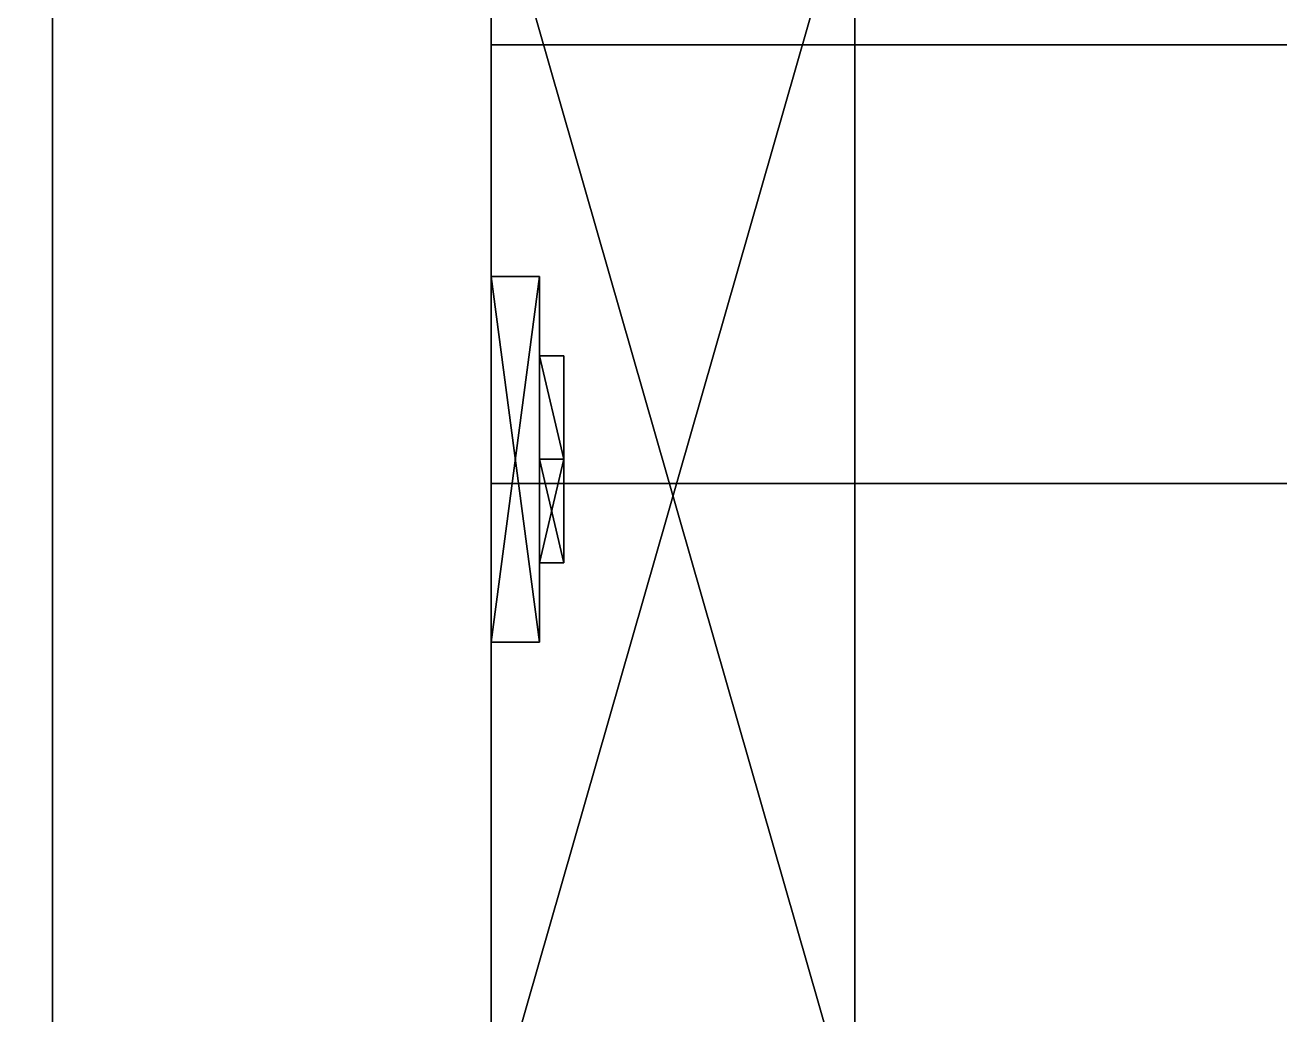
# Model space of a CAD drawing. Extents: x 0 to 4956, y -4930 to 0.
# Drawn here: x 1121.4 to 1172.9, y -4309.8 to -4269.2 of the extents above; entities that cross this region are included whole.
import ezdxf

# ---------------------------------------------------------------- set-up
doc = ezdxf.new("R2010")
doc.units = 0
for name, color, linetype in [('LAYER0', 7, 'CONTINUOUS'), ('LAYER1160', 253, 'CONTINUOUS'), ('LAYER1162', 253, 'CONTINUOUS'), ('LAYER1164', 253, 'CONTINUOUS'), ('LAYER1166', 253, 'CONTINUOUS'), ('LAYER1168', 253, 'CONTINUOUS'), ('LAYER831', 9, 'CONTINUOUS'), ('LAYER840', 7, 'CONTINUOUS'), ('LAYER844', 7, 'CONTINUOUS'), ('LAYER847', 7, 'CONTINUOUS'), ('LAYER851', 7, 'CONTINUOUS')]:
    doc.layers.add(name, color=color, linetype=linetype)

msp = doc.modelspace()

# ---------------------------------------------------------------- linework, layer by layer
at = {"layer": 'LAYER0', "invisible_edges": 1}
for points in [[(4956, 0), (0, -4930), (0, 0), (4956, 0)], [(4956, -4930, 5), (0, 0, 5), (0, -4930, 5), (4956, -4930, 5)], [(0, 0, 5), (4956, -4930, 5), (4956, 0, 5), (0, 0, 5)], [(0, -4930), (4956, 0), (4956, -4930), (0, -4930)]]:
    msp.add_3dface(points, dxfattribs=at)
at = {"layer": 'LAYER1160'}
for points in [[(1140.5, -4262.5, 181.2174), (1155.422, -4262.5, 181.2174), (1140.5, -4314.5, 181.2174), (1140.5, -4262.5, 181.2174)], [(1140.5, -4314.5, 181.2174), (1155.422, -4262.5, 181.2174), (1155.422, -4314.5, 181.2174), (1140.5, -4314.5, 181.2174)], [(1140.5, -4314.5, 194.7826), (1155.422, -4314.5, 194.7826), (1140.5, -4262.5, 194.7826), (1140.5, -4314.5, 194.7826)], [(1140.5, -4262.5, 194.7826), (1155.422, -4314.5, 194.7826), (1155.422, -4262.5, 194.7826), (1140.5, -4262.5, 194.7826)], [(1155.422, -4262.5, 181.2174), (1155.422, -4262.5, 194.7826), (1155.422, -4314.5, 181.2174), (1155.422, -4262.5, 181.2174)], [(1155.422, -4314.5, 181.2174), (1155.422, -4262.5, 194.7826), (1155.422, -4314.5, 194.7826), (1155.422, -4314.5, 181.2174)], [(1142.49, -4279.5, 214), (1140.5, -4279.5, 214), (1140.5, -4294.5, 214), (1142.49, -4279.5, 214)], [(1142.49, -4279.5, 214), (1140.5, -4294.5, 214), (1142.49, -4294.5, 214), (1142.49, -4279.5, 214)], [(1142.49, -4294.5, 162), (1140.5, -4294.5, 162), (1140.5, -4279.5, 162), (1142.49, -4294.5, 162)], [(1142.49, -4294.5, 162), (1140.5, -4279.5, 162), (1142.49, -4279.5, 162), (1142.49, -4294.5, 162)], [(1140.5, -4279.5, 162), (1140.5, -4279.5, 214), (1142.49, -4279.5, 214), (1140.5, -4279.5, 162)], [(1140.5, -4279.5, 162), (1142.49, -4279.5, 214), (1142.49, -4279.5, 162), (1140.5, -4279.5, 162)], [(1142.49, -4279.5, 162), (1142.49, -4279.5, 214), (1142.49, -4294.5, 214), (1142.49, -4279.5, 162)], [(1142.49, -4279.5, 162), (1142.49, -4294.5, 214), (1142.49, -4294.5, 162), (1142.49, -4279.5, 162)], [(1143.484, -4282.757, 206.087), (1143.484, -4287, 201.2909), (1142.49, -4282.757, 206.087), (1143.484, -4282.757, 206.087)], [(1142.49, -4282.757, 206.087), (1143.484, -4287, 201.2909), (1142.49, -4287, 201.2909), (1142.49, -4282.757, 206.087)], [(1142.49, -4287, 210.883), (1142.49, -4287, 201.2909), (1142.49, -4282.757, 206.087), (1142.49, -4287, 210.883)], [(1142.49, -4287, 210.883), (1143.484, -4287, 210.883), (1142.49, -4282.757, 206.087), (1142.49, -4287, 210.883)], [(1142.49, -4282.757, 206.087), (1143.484, -4287, 210.883), (1143.484, -4282.757, 206.087), (1142.49, -4282.757, 206.087)], [(1143.484, -4282.757, 169.913), (1143.484, -4287, 165.117), (1142.49, -4282.757, 169.913), (1143.484, -4282.757, 169.913)], [(1142.49, -4282.757, 169.913), (1143.484, -4287, 165.117), (1142.49, -4287, 165.117), (1142.49, -4282.757, 169.913)], [(1142.49, -4287, 174.7091), (1142.49, -4287, 165.117), (1142.49, -4282.757, 169.913), (1142.49, -4287, 174.7091)], [(1142.49, -4287, 174.7091), (1143.484, -4287, 174.7091), (1142.49, -4282.757, 169.913), (1142.49, -4287, 174.7091)], [(1142.49, -4282.757, 169.913), (1143.484, -4287, 174.7091), (1143.484, -4282.757, 169.913), (1142.49, -4282.757, 169.913)], [(1143.484, -4287, 210.883), (1143.484, -4291.243, 206.087), (1143.484, -4282.757, 206.087), (1143.484, -4287, 210.883)], [(1143.484, -4282.757, 206.087), (1143.484, -4291.243, 206.087), (1143.484, -4287, 201.2909), (1143.484, -4282.757, 206.087)], [(1143.484, -4287, 174.7091), (1143.484, -4291.243, 169.913), (1143.484, -4282.757, 169.913), (1143.484, -4287, 174.7091)], [(1143.484, -4282.757, 169.913), (1143.484, -4291.243, 169.913), (1143.484, -4287, 165.117), (1143.484, -4282.757, 169.913)], [(1143.484, -4287, 201.2909), (1143.484, -4291.243, 206.087), (1142.49, -4287, 201.2909), (1143.484, -4287, 201.2909)], [(1142.49, -4287, 201.2909), (1143.484, -4291.243, 206.087), (1142.49, -4291.243, 206.087), (1142.49, -4287, 201.2909)], [(1143.484, -4291.243, 206.087), (1143.484, -4287, 210.883), (1142.49, -4291.243, 206.087), (1143.484, -4291.243, 206.087)], [(1142.49, -4291.243, 206.087), (1143.484, -4287, 210.883), (1142.49, -4287, 210.883), (1142.49, -4291.243, 206.087)], [(1142.49, -4287, 210.883), (1142.49, -4291.243, 206.087), (1142.49, -4287, 201.2909), (1142.49, -4287, 210.883)], [(1143.484, -4287, 165.117), (1143.484, -4291.243, 169.913), (1142.49, -4287, 165.117), (1143.484, -4287, 165.117)], [(1142.49, -4287, 165.117), (1143.484, -4291.243, 169.913), (1142.49, -4291.243, 169.913), (1142.49, -4287, 165.117)], [(1143.484, -4291.243, 169.913), (1143.484, -4287, 174.7091), (1142.49, -4291.243, 169.913), (1143.484, -4291.243, 169.913)], [(1142.49, -4291.243, 169.913), (1143.484, -4287, 174.7091), (1142.49, -4287, 174.7091), (1142.49, -4291.243, 169.913)], [(1142.49, -4287, 174.7091), (1142.49, -4291.243, 169.913), (1142.49, -4287, 165.117), (1142.49, -4287, 174.7091)], [(1142.49, -4294.5, 214), (1140.5, -4294.5, 214), (1140.5, -4294.5, 162), (1142.49, -4294.5, 214)], [(1142.49, -4294.5, 214), (1140.5, -4294.5, 162), (1142.49, -4294.5, 162), (1142.49, -4294.5, 214)]]:
    msp.add_3dface(points, dxfattribs=at)
at = {"layer": 'LAYER1162'}
for points in [[(1140.5, -4262.5, 744.7174), (1155.422, -4262.5, 744.7174), (1140.5, -4314.5, 744.7174), (1140.5, -4262.5, 744.7174)], [(1140.5, -4314.5, 744.7174), (1155.422, -4262.5, 744.7174), (1155.422, -4314.5, 744.7174), (1140.5, -4314.5, 744.7174)], [(1140.5, -4314.5, 758.2826), (1155.422, -4314.5, 758.2826), (1140.5, -4262.5, 758.2826), (1140.5, -4314.5, 758.2826)], [(1140.5, -4262.5, 758.2826), (1155.422, -4314.5, 758.2826), (1155.422, -4262.5, 758.2826), (1140.5, -4262.5, 758.2826)], [(1155.422, -4262.5, 744.7174), (1155.422, -4262.5, 758.2826), (1155.422, -4314.5, 744.7174), (1155.422, -4262.5, 744.7174)], [(1155.422, -4314.5, 744.7174), (1155.422, -4262.5, 758.2826), (1155.422, -4314.5, 758.2826), (1155.422, -4314.5, 744.7174)], [(1142.49, -4279.5, 777.5), (1140.5, -4279.5, 777.5), (1140.5, -4294.5, 777.5), (1142.49, -4279.5, 777.5)], [(1142.49, -4279.5, 777.5), (1140.5, -4294.5, 777.5), (1142.49, -4294.5, 777.5), (1142.49, -4279.5, 777.5)], [(1142.49, -4294.5, 725.5), (1140.5, -4294.5, 725.5), (1140.5, -4279.5, 725.5), (1142.49, -4294.5, 725.5)], [(1142.49, -4294.5, 725.5), (1140.5, -4279.5, 725.5), (1142.49, -4279.5, 725.5), (1142.49, -4294.5, 725.5)], [(1140.5, -4279.5, 725.5), (1140.5, -4279.5, 777.5), (1142.49, -4279.5, 777.5), (1140.5, -4279.5, 725.5)], [(1140.5, -4279.5, 725.5), (1142.49, -4279.5, 777.5), (1142.49, -4279.5, 725.5), (1140.5, -4279.5, 725.5)], [(1142.49, -4279.5, 725.5), (1142.49, -4279.5, 777.5), (1142.49, -4294.5, 777.5), (1142.49, -4279.5, 725.5)], [(1142.49, -4279.5, 725.5), (1142.49, -4294.5, 777.5), (1142.49, -4294.5, 725.5), (1142.49, -4279.5, 725.5)], [(1143.484, -4282.757, 769.587), (1143.484, -4287, 764.791), (1142.49, -4282.757, 769.587), (1143.484, -4282.757, 769.587)], [(1142.49, -4282.757, 769.587), (1143.484, -4287, 764.791), (1142.49, -4287, 764.791), (1142.49, -4282.757, 769.587)], [(1142.49, -4287, 774.383), (1142.49, -4287, 764.791), (1142.49, -4282.757, 769.587), (1142.49, -4287, 774.383)], [(1142.49, -4287, 774.383), (1143.484, -4287, 774.383), (1142.49, -4282.757, 769.587), (1142.49, -4287, 774.383)], [(1142.49, -4282.757, 769.587), (1143.484, -4287, 774.383), (1143.484, -4282.757, 769.587), (1142.49, -4282.757, 769.587)], [(1143.484, -4282.757, 733.413), (1143.484, -4287, 728.617), (1142.49, -4282.757, 733.413), (1143.484, -4282.757, 733.413)], [(1142.49, -4282.757, 733.413), (1143.484, -4287, 728.617), (1142.49, -4287, 728.617), (1142.49, -4282.757, 733.413)], [(1142.49, -4287, 738.209), (1142.49, -4287, 728.617), (1142.49, -4282.757, 733.413), (1142.49, -4287, 738.209)], [(1142.49, -4287, 738.209), (1143.484, -4287, 738.209), (1142.49, -4282.757, 733.413), (1142.49, -4287, 738.209)], [(1142.49, -4282.757, 733.413), (1143.484, -4287, 738.209), (1143.484, -4282.757, 733.413), (1142.49, -4282.757, 733.413)], [(1143.484, -4287, 774.383), (1143.484, -4291.243, 769.587), (1143.484, -4282.757, 769.587), (1143.484, -4287, 774.383)], [(1143.484, -4282.757, 769.587), (1143.484, -4291.243, 769.587), (1143.484, -4287, 764.791), (1143.484, -4282.757, 769.587)], [(1143.484, -4287, 738.209), (1143.484, -4291.243, 733.413), (1143.484, -4282.757, 733.413), (1143.484, -4287, 738.209)], [(1143.484, -4282.757, 733.413), (1143.484, -4291.243, 733.413), (1143.484, -4287, 728.617), (1143.484, -4282.757, 733.413)], [(1143.484, -4287, 764.791), (1143.484, -4291.243, 769.587), (1142.49, -4287, 764.791), (1143.484, -4287, 764.791)], [(1142.49, -4287, 764.791), (1143.484, -4291.243, 769.587), (1142.49, -4291.243, 769.587), (1142.49, -4287, 764.791)], [(1143.484, -4291.243, 769.587), (1143.484, -4287, 774.383), (1142.49, -4291.243, 769.587), (1143.484, -4291.243, 769.587)], [(1142.49, -4291.243, 769.587), (1143.484, -4287, 774.383), (1142.49, -4287, 774.383), (1142.49, -4291.243, 769.587)], [(1142.49, -4287, 774.383), (1142.49, -4291.243, 769.587), (1142.49, -4287, 764.791), (1142.49, -4287, 774.383)], [(1143.484, -4287, 728.617), (1143.484, -4291.243, 733.413), (1142.49, -4287, 728.617), (1143.484, -4287, 728.617)], [(1142.49, -4287, 728.617), (1143.484, -4291.243, 733.413), (1142.49, -4291.243, 733.413), (1142.49, -4287, 728.617)], [(1143.484, -4291.243, 733.413), (1143.484, -4287, 738.209), (1142.49, -4291.243, 733.413), (1143.484, -4291.243, 733.413)], [(1142.49, -4291.243, 733.413), (1143.484, -4287, 738.209), (1142.49, -4287, 738.209), (1142.49, -4291.243, 733.413)], [(1142.49, -4287, 738.209), (1142.49, -4291.243, 733.413), (1142.49, -4287, 728.617), (1142.49, -4287, 738.209)], [(1142.49, -4294.5, 777.5), (1140.5, -4294.5, 777.5), (1140.5, -4294.5, 725.5), (1142.49, -4294.5, 777.5)], [(1142.49, -4294.5, 777.5), (1140.5, -4294.5, 725.5), (1142.49, -4294.5, 725.5), (1142.49, -4294.5, 777.5)]]:
    msp.add_3dface(points, dxfattribs=at)
at = {"layer": 'LAYER1164'}
for points in [[(1140.5, -4262.5, 1308.217), (1155.422, -4262.5, 1308.217), (1140.5, -4314.5, 1308.217), (1140.5, -4262.5, 1308.217)], [(1140.5, -4314.5, 1308.217), (1155.422, -4262.5, 1308.217), (1155.422, -4314.5, 1308.217), (1140.5, -4314.5, 1308.217)], [(1140.5, -4314.5, 1321.783), (1155.422, -4314.5, 1321.783), (1140.5, -4262.5, 1321.783), (1140.5, -4314.5, 1321.783)], [(1140.5, -4262.5, 1321.783), (1155.422, -4314.5, 1321.783), (1155.422, -4262.5, 1321.783), (1140.5, -4262.5, 1321.783)], [(1155.422, -4262.5, 1308.217), (1155.422, -4262.5, 1321.783), (1155.422, -4314.5, 1308.217), (1155.422, -4262.5, 1308.217)], [(1155.422, -4314.5, 1308.217), (1155.422, -4262.5, 1321.783), (1155.422, -4314.5, 1321.783), (1155.422, -4314.5, 1308.217)], [(1142.49, -4279.5, 1341), (1140.5, -4279.5, 1341), (1140.5, -4294.5, 1341), (1142.49, -4279.5, 1341)], [(1142.49, -4279.5, 1341), (1140.5, -4294.5, 1341), (1142.49, -4294.5, 1341), (1142.49, -4279.5, 1341)], [(1142.49, -4294.5, 1289), (1140.5, -4294.5, 1289), (1140.5, -4279.5, 1289), (1142.49, -4294.5, 1289)], [(1142.49, -4294.5, 1289), (1140.5, -4279.5, 1289), (1142.49, -4279.5, 1289), (1142.49, -4294.5, 1289)], [(1140.5, -4279.5, 1289), (1140.5, -4279.5, 1341), (1142.49, -4279.5, 1341), (1140.5, -4279.5, 1289)], [(1140.5, -4279.5, 1289), (1142.49, -4279.5, 1341), (1142.49, -4279.5, 1289), (1140.5, -4279.5, 1289)], [(1142.49, -4279.5, 1289), (1142.49, -4279.5, 1341), (1142.49, -4294.5, 1341), (1142.49, -4279.5, 1289)], [(1142.49, -4279.5, 1289), (1142.49, -4294.5, 1341), (1142.49, -4294.5, 1289), (1142.49, -4279.5, 1289)], [(1143.484, -4282.757, 1333.087), (1143.484, -4287, 1328.291), (1142.49, -4282.757, 1333.087), (1143.484, -4282.757, 1333.087)], [(1142.49, -4282.757, 1333.087), (1143.484, -4287, 1328.291), (1142.49, -4287, 1328.291), (1142.49, -4282.757, 1333.087)], [(1142.49, -4287, 1337.883), (1142.49, -4287, 1328.291), (1142.49, -4282.757, 1333.087), (1142.49, -4287, 1337.883)], [(1142.49, -4287, 1337.883), (1143.484, -4287, 1337.883), (1142.49, -4282.757, 1333.087), (1142.49, -4287, 1337.883)], [(1142.49, -4282.757, 1333.087), (1143.484, -4287, 1337.883), (1143.484, -4282.757, 1333.087), (1142.49, -4282.757, 1333.087)], [(1143.484, -4282.757, 1296.913), (1143.484, -4287, 1292.117), (1142.49, -4282.757, 1296.913), (1143.484, -4282.757, 1296.913)], [(1142.49, -4282.757, 1296.913), (1143.484, -4287, 1292.117), (1142.49, -4287, 1292.117), (1142.49, -4282.757, 1296.913)], [(1142.49, -4287, 1301.709), (1142.49, -4287, 1292.117), (1142.49, -4282.757, 1296.913), (1142.49, -4287, 1301.709)], [(1142.49, -4287, 1301.709), (1143.484, -4287, 1301.709), (1142.49, -4282.757, 1296.913), (1142.49, -4287, 1301.709)], [(1142.49, -4282.757, 1296.913), (1143.484, -4287, 1301.709), (1143.484, -4282.757, 1296.913), (1142.49, -4282.757, 1296.913)], [(1143.484, -4287, 1337.883), (1143.484, -4291.243, 1333.087), (1143.484, -4282.757, 1333.087), (1143.484, -4287, 1337.883)], [(1143.484, -4282.757, 1333.087), (1143.484, -4291.243, 1333.087), (1143.484, -4287, 1328.291), (1143.484, -4282.757, 1333.087)], [(1143.484, -4287, 1301.709), (1143.484, -4291.243, 1296.913), (1143.484, -4282.757, 1296.913), (1143.484, -4287, 1301.709)], [(1143.484, -4282.757, 1296.913), (1143.484, -4291.243, 1296.913), (1143.484, -4287, 1292.117), (1143.484, -4282.757, 1296.913)], [(1143.484, -4287, 1328.291), (1143.484, -4291.243, 1333.087), (1142.49, -4287, 1328.291), (1143.484, -4287, 1328.291)], [(1142.49, -4287, 1328.291), (1143.484, -4291.243, 1333.087), (1142.49, -4291.243, 1333.087), (1142.49, -4287, 1328.291)], [(1143.484, -4291.243, 1333.087), (1143.484, -4287, 1337.883), (1142.49, -4291.243, 1333.087), (1143.484, -4291.243, 1333.087)], [(1142.49, -4291.243, 1333.087), (1143.484, -4287, 1337.883), (1142.49, -4287, 1337.883), (1142.49, -4291.243, 1333.087)], [(1142.49, -4287, 1337.883), (1142.49, -4291.243, 1333.087), (1142.49, -4287, 1328.291), (1142.49, -4287, 1337.883)], [(1143.484, -4287, 1292.117), (1143.484, -4291.243, 1296.913), (1142.49, -4287, 1292.117), (1143.484, -4287, 1292.117)], [(1142.49, -4287, 1292.117), (1143.484, -4291.243, 1296.913), (1142.49, -4291.243, 1296.913), (1142.49, -4287, 1292.117)], [(1143.484, -4291.243, 1296.913), (1143.484, -4287, 1301.709), (1142.49, -4291.243, 1296.913), (1143.484, -4291.243, 1296.913)], [(1142.49, -4291.243, 1296.913), (1143.484, -4287, 1301.709), (1142.49, -4287, 1301.709), (1142.49, -4291.243, 1296.913)], [(1142.49, -4287, 1301.709), (1142.49, -4291.243, 1296.913), (1142.49, -4287, 1292.117), (1142.49, -4287, 1301.709)], [(1142.49, -4294.5, 1341), (1140.5, -4294.5, 1341), (1140.5, -4294.5, 1289), (1142.49, -4294.5, 1341)], [(1142.49, -4294.5, 1341), (1140.5, -4294.5, 1289), (1142.49, -4294.5, 1289), (1142.49, -4294.5, 1341)]]:
    msp.add_3dface(points, dxfattribs=at)
at = {"layer": 'LAYER1166'}
for points in [[(1140.5, -4262.5, 1871.717), (1155.422, -4262.5, 1871.717), (1140.5, -4314.5, 1871.717), (1140.5, -4262.5, 1871.717)], [(1140.5, -4314.5, 1871.717), (1155.422, -4262.5, 1871.717), (1155.422, -4314.5, 1871.717), (1140.5, -4314.5, 1871.717)], [(1140.5, -4314.5, 1885.283), (1155.422, -4314.5, 1885.283), (1140.5, -4262.5, 1885.283), (1140.5, -4314.5, 1885.283)], [(1140.5, -4262.5, 1885.283), (1155.422, -4314.5, 1885.283), (1155.422, -4262.5, 1885.283), (1140.5, -4262.5, 1885.283)], [(1155.422, -4262.5, 1871.717), (1155.422, -4262.5, 1885.283), (1155.422, -4314.5, 1871.717), (1155.422, -4262.5, 1871.717)], [(1155.422, -4314.5, 1871.717), (1155.422, -4262.5, 1885.283), (1155.422, -4314.5, 1885.283), (1155.422, -4314.5, 1871.717)], [(1142.49, -4279.5, 1904.5), (1140.5, -4279.5, 1904.5), (1140.5, -4294.5, 1904.5), (1142.49, -4279.5, 1904.5)], [(1142.49, -4279.5, 1904.5), (1140.5, -4294.5, 1904.5), (1142.49, -4294.5, 1904.5), (1142.49, -4279.5, 1904.5)], [(1142.49, -4294.5, 1852.5), (1140.5, -4294.5, 1852.5), (1140.5, -4279.5, 1852.5), (1142.49, -4294.5, 1852.5)], [(1142.49, -4294.5, 1852.5), (1140.5, -4279.5, 1852.5), (1142.49, -4279.5, 1852.5), (1142.49, -4294.5, 1852.5)], [(1140.5, -4279.5, 1852.5), (1140.5, -4279.5, 1904.5), (1142.49, -4279.5, 1904.5), (1140.5, -4279.5, 1852.5)], [(1140.5, -4279.5, 1852.5), (1142.49, -4279.5, 1904.5), (1142.49, -4279.5, 1852.5), (1140.5, -4279.5, 1852.5)], [(1142.49, -4279.5, 1852.5), (1142.49, -4279.5, 1904.5), (1142.49, -4294.5, 1904.5), (1142.49, -4279.5, 1852.5)], [(1142.49, -4279.5, 1852.5), (1142.49, -4294.5, 1904.5), (1142.49, -4294.5, 1852.5), (1142.49, -4279.5, 1852.5)], [(1143.484, -4282.757, 1896.587), (1143.484, -4287, 1891.791), (1142.49, -4282.757, 1896.587), (1143.484, -4282.757, 1896.587)], [(1142.49, -4282.757, 1896.587), (1143.484, -4287, 1891.791), (1142.49, -4287, 1891.791), (1142.49, -4282.757, 1896.587)], [(1142.49, -4287, 1901.383), (1142.49, -4287, 1891.791), (1142.49, -4282.757, 1896.587), (1142.49, -4287, 1901.383)], [(1142.49, -4287, 1901.383), (1143.484, -4287, 1901.383), (1142.49, -4282.757, 1896.587), (1142.49, -4287, 1901.383)], [(1142.49, -4282.757, 1896.587), (1143.484, -4287, 1901.383), (1143.484, -4282.757, 1896.587), (1142.49, -4282.757, 1896.587)], [(1143.484, -4282.757, 1860.413), (1143.484, -4287, 1855.617), (1142.49, -4282.757, 1860.413), (1143.484, -4282.757, 1860.413)], [(1142.49, -4282.757, 1860.413), (1143.484, -4287, 1855.617), (1142.49, -4287, 1855.617), (1142.49, -4282.757, 1860.413)], [(1142.49, -4287, 1865.209), (1142.49, -4287, 1855.617), (1142.49, -4282.757, 1860.413), (1142.49, -4287, 1865.209)], [(1142.49, -4287, 1865.209), (1143.484, -4287, 1865.209), (1142.49, -4282.757, 1860.413), (1142.49, -4287, 1865.209)], [(1142.49, -4282.757, 1860.413), (1143.484, -4287, 1865.209), (1143.484, -4282.757, 1860.413), (1142.49, -4282.757, 1860.413)], [(1143.484, -4287, 1901.383), (1143.484, -4291.243, 1896.587), (1143.484, -4282.757, 1896.587), (1143.484, -4287, 1901.383)], [(1143.484, -4282.757, 1896.587), (1143.484, -4291.243, 1896.587), (1143.484, -4287, 1891.791), (1143.484, -4282.757, 1896.587)], [(1143.484, -4287, 1865.209), (1143.484, -4291.243, 1860.413), (1143.484, -4282.757, 1860.413), (1143.484, -4287, 1865.209)], [(1143.484, -4282.757, 1860.413), (1143.484, -4291.243, 1860.413), (1143.484, -4287, 1855.617), (1143.484, -4282.757, 1860.413)], [(1143.484, -4287, 1891.791), (1143.484, -4291.243, 1896.587), (1142.49, -4287, 1891.791), (1143.484, -4287, 1891.791)], [(1142.49, -4287, 1891.791), (1143.484, -4291.243, 1896.587), (1142.49, -4291.243, 1896.587), (1142.49, -4287, 1891.791)], [(1143.484, -4291.243, 1896.587), (1143.484, -4287, 1901.383), (1142.49, -4291.243, 1896.587), (1143.484, -4291.243, 1896.587)], [(1142.49, -4291.243, 1896.587), (1143.484, -4287, 1901.383), (1142.49, -4287, 1901.383), (1142.49, -4291.243, 1896.587)], [(1142.49, -4287, 1901.383), (1142.49, -4291.243, 1896.587), (1142.49, -4287, 1891.791), (1142.49, -4287, 1901.383)], [(1143.484, -4287, 1855.617), (1143.484, -4291.243, 1860.413), (1142.49, -4287, 1855.617), (1143.484, -4287, 1855.617)], [(1142.49, -4287, 1855.617), (1143.484, -4291.243, 1860.413), (1142.49, -4291.243, 1860.413), (1142.49, -4287, 1855.617)], [(1143.484, -4291.243, 1860.413), (1143.484, -4287, 1865.209), (1142.49, -4291.243, 1860.413), (1143.484, -4291.243, 1860.413)], [(1142.49, -4291.243, 1860.413), (1143.484, -4287, 1865.209), (1142.49, -4287, 1865.209), (1142.49, -4291.243, 1860.413)], [(1142.49, -4287, 1865.209), (1142.49, -4291.243, 1860.413), (1142.49, -4287, 1855.617), (1142.49, -4287, 1865.209)], [(1142.49, -4294.5, 1904.5), (1140.5, -4294.5, 1904.5), (1140.5, -4294.5, 1852.5), (1142.49, -4294.5, 1904.5)], [(1142.49, -4294.5, 1904.5), (1140.5, -4294.5, 1852.5), (1142.49, -4294.5, 1852.5), (1142.49, -4294.5, 1904.5)]]:
    msp.add_3dface(points, dxfattribs=at)
at = {"layer": 'LAYER1168'}
for points in [[(1140.5, -4262.5, 2435.217), (1155.422, -4262.5, 2435.217), (1140.5, -4314.5, 2435.217), (1140.5, -4262.5, 2435.217)], [(1140.5, -4314.5, 2435.217), (1155.422, -4262.5, 2435.217), (1155.422, -4314.5, 2435.217), (1140.5, -4314.5, 2435.217)], [(1140.5, -4314.5, 2448.783), (1155.422, -4314.5, 2448.783), (1140.5, -4262.5, 2448.783), (1140.5, -4314.5, 2448.783)], [(1140.5, -4262.5, 2448.783), (1155.422, -4314.5, 2448.783), (1155.422, -4262.5, 2448.783), (1140.5, -4262.5, 2448.783)], [(1155.422, -4262.5, 2435.217), (1155.422, -4262.5, 2448.783), (1155.422, -4314.5, 2435.217), (1155.422, -4262.5, 2435.217)], [(1155.422, -4314.5, 2435.217), (1155.422, -4262.5, 2448.783), (1155.422, -4314.5, 2448.783), (1155.422, -4314.5, 2435.217)], [(1142.49, -4279.5, 2468), (1140.5, -4279.5, 2468), (1140.5, -4294.5, 2468), (1142.49, -4279.5, 2468)], [(1142.49, -4279.5, 2468), (1140.5, -4294.5, 2468), (1142.49, -4294.5, 2468), (1142.49, -4279.5, 2468)], [(1142.49, -4294.5, 2416), (1140.5, -4294.5, 2416), (1140.5, -4279.5, 2416), (1142.49, -4294.5, 2416)], [(1142.49, -4294.5, 2416), (1140.5, -4279.5, 2416), (1142.49, -4279.5, 2416), (1142.49, -4294.5, 2416)], [(1140.5, -4279.5, 2416), (1140.5, -4279.5, 2468), (1142.49, -4279.5, 2468), (1140.5, -4279.5, 2416)], [(1140.5, -4279.5, 2416), (1142.49, -4279.5, 2468), (1142.49, -4279.5, 2416), (1140.5, -4279.5, 2416)], [(1142.49, -4279.5, 2416), (1142.49, -4279.5, 2468), (1142.49, -4294.5, 2468), (1142.49, -4279.5, 2416)], [(1142.49, -4279.5, 2416), (1142.49, -4294.5, 2468), (1142.49, -4294.5, 2416), (1142.49, -4279.5, 2416)], [(1143.484, -4282.757, 2460.087), (1143.484, -4287, 2455.291), (1142.49, -4282.757, 2460.087), (1143.484, -4282.757, 2460.087)], [(1142.49, -4282.757, 2460.087), (1143.484, -4287, 2455.291), (1142.49, -4287, 2455.291), (1142.49, -4282.757, 2460.087)], [(1142.49, -4287, 2464.883), (1142.49, -4287, 2455.291), (1142.49, -4282.757, 2460.087), (1142.49, -4287, 2464.883)], [(1142.49, -4287, 2464.883), (1143.484, -4287, 2464.883), (1142.49, -4282.757, 2460.087), (1142.49, -4287, 2464.883)], [(1142.49, -4282.757, 2460.087), (1143.484, -4287, 2464.883), (1143.484, -4282.757, 2460.087), (1142.49, -4282.757, 2460.087)], [(1143.484, -4282.757, 2423.913), (1143.484, -4287, 2419.117), (1142.49, -4282.757, 2423.913), (1143.484, -4282.757, 2423.913)], [(1142.49, -4282.757, 2423.913), (1143.484, -4287, 2419.117), (1142.49, -4287, 2419.117), (1142.49, -4282.757, 2423.913)], [(1142.49, -4287, 2428.709), (1142.49, -4287, 2419.117), (1142.49, -4282.757, 2423.913), (1142.49, -4287, 2428.709)], [(1142.49, -4287, 2428.709), (1143.484, -4287, 2428.709), (1142.49, -4282.757, 2423.913), (1142.49, -4287, 2428.709)], [(1142.49, -4282.757, 2423.913), (1143.484, -4287, 2428.709), (1143.484, -4282.757, 2423.913), (1142.49, -4282.757, 2423.913)], [(1143.484, -4287, 2464.883), (1143.484, -4291.243, 2460.087), (1143.484, -4282.757, 2460.087), (1143.484, -4287, 2464.883)], [(1143.484, -4282.757, 2460.087), (1143.484, -4291.243, 2460.087), (1143.484, -4287, 2455.291), (1143.484, -4282.757, 2460.087)], [(1143.484, -4287, 2428.709), (1143.484, -4291.243, 2423.913), (1143.484, -4282.757, 2423.913), (1143.484, -4287, 2428.709)], [(1143.484, -4282.757, 2423.913), (1143.484, -4291.243, 2423.913), (1143.484, -4287, 2419.117), (1143.484, -4282.757, 2423.913)], [(1143.484, -4287, 2455.291), (1143.484, -4291.243, 2460.087), (1142.49, -4287, 2455.291), (1143.484, -4287, 2455.291)], [(1142.49, -4287, 2455.291), (1143.484, -4291.243, 2460.087), (1142.49, -4291.243, 2460.087), (1142.49, -4287, 2455.291)], [(1143.484, -4291.243, 2460.087), (1143.484, -4287, 2464.883), (1142.49, -4291.243, 2460.087), (1143.484, -4291.243, 2460.087)], [(1142.49, -4291.243, 2460.087), (1143.484, -4287, 2464.883), (1142.49, -4287, 2464.883), (1142.49, -4291.243, 2460.087)], [(1142.49, -4287, 2464.883), (1142.49, -4291.243, 2460.087), (1142.49, -4287, 2455.291), (1142.49, -4287, 2464.883)], [(1143.484, -4287, 2419.117), (1143.484, -4291.243, 2423.913), (1142.49, -4287, 2419.117), (1143.484, -4287, 2419.117)], [(1142.49, -4287, 2419.117), (1143.484, -4291.243, 2423.913), (1142.49, -4291.243, 2423.913), (1142.49, -4287, 2419.117)], [(1143.484, -4291.243, 2423.913), (1143.484, -4287, 2428.709), (1142.49, -4291.243, 2423.913), (1143.484, -4291.243, 2423.913)], [(1142.49, -4291.243, 2423.913), (1143.484, -4287, 2428.709), (1142.49, -4287, 2428.709), (1142.49, -4291.243, 2423.913)], [(1142.49, -4287, 2428.709), (1142.49, -4291.243, 2423.913), (1142.49, -4287, 2419.117), (1142.49, -4287, 2428.709)], [(1142.49, -4294.5, 2468), (1140.5, -4294.5, 2468), (1140.5, -4294.5, 2416), (1142.49, -4294.5, 2468)], [(1142.49, -4294.5, 2468), (1140.5, -4294.5, 2416), (1142.49, -4294.5, 2416), (1142.49, -4294.5, 2468)]]:
    msp.add_3dface(points, dxfattribs=at)
at = {"layer": 'LAYER831', "invisible_edges": 1}
for points in [[(1122.5, -4330, 5), (1104.5, -4230, 5), (1122.5, -4230, 5), (1122.5, -4330, 5)], [(1104.5, -4230, 5), (1122.5, -4330, 5), (1104.5, -4330, 5), (1104.5, -4230, 5)], [(1104.5, -4330, 2650), (1122.5, -4230, 2650), (1104.5, -4230, 2650), (1104.5, -4330, 2650)], [(1122.5, -4230, 2650), (1104.5, -4330, 2650), (1122.5, -4330, 2650), (1122.5, -4230, 2650)], [(1122.5, -4230, 2650), (1122.5, -4330, 5), (1122.5, -4230, 5), (1122.5, -4230, 2650)], [(1122.5, -4330, 5), (1122.5, -4230, 2650), (1122.5, -4330, 2650), (1122.5, -4330, 5)]]:
    msp.add_3dface(points, dxfattribs=at)
at = {"layer": 'LAYER840', "invisible_edges": 1}
for points in [[(1140.5, -4810, 5), (1122.5, -4250, 5), (1140.5, -4250, 5), (1140.5, -4810, 5)], [(1122.5, -4250, 5), (1140.5, -4810, 5), (1122.5, -4810, 5), (1122.5, -4250, 5)], [(1122.5, -4810, 2545), (1140.5, -4250, 2545), (1122.5, -4250, 2545), (1122.5, -4810, 2545)], [(1140.5, -4250, 2545), (1122.5, -4810, 2545), (1140.5, -4810, 2545), (1140.5, -4250, 2545)], [(1122.5, -4250, 5), (1122.5, -4810, 2545), (1122.5, -4250, 2545), (1122.5, -4250, 5)], [(1122.5, -4810, 2545), (1122.5, -4250, 5), (1122.5, -4810, 5), (1122.5, -4810, 2545)], [(1140.5, -4810, 5), (1140.5, -4250, 2545), (1140.5, -4810, 2545), (1140.5, -4810, 5)], [(1140.5, -4250, 2545), (1140.5, -4810, 5), (1140.5, -4250, 5), (1140.5, -4250, 2545)]]:
    msp.add_3dface(points, dxfattribs=at)
at = {"layer": 'LAYER844', "invisible_edges": 1}
for points in [[(1140.5, -4810, 85), (1924.5, -4250, 85), (1924.5, -4810, 85), (1140.5, -4810, 85)], [(1924.5, -4250, 85), (1140.5, -4810, 85), (1140.5, -4250, 85), (1924.5, -4250, 85)], [(1140.5, -4810, 85), (1140.5, -4250, 103), (1140.5, -4250, 85), (1140.5, -4810, 85)], [(1140.5, -4250, 103), (1140.5, -4810, 85), (1140.5, -4810, 103), (1140.5, -4250, 103)], [(1140.5, -4250, 103), (1924.5, -4810, 103), (1924.5, -4250, 103), (1140.5, -4250, 103)], [(1924.5, -4810, 103), (1140.5, -4250, 103), (1140.5, -4810, 103), (1924.5, -4810, 103)]]:
    msp.add_3dface(points, dxfattribs=at)
at = {"layer": 'LAYER847', "invisible_edges": 1}
for points in [[(1140.5, -4270, 5), (1924.5, -4288, 5), (1140.5, -4288, 5), (1140.5, -4270, 5)], [(1924.5, -4288, 5), (1140.5, -4270, 5), (1924.5, -4270, 5), (1924.5, -4288, 5)], [(1140.5, -4288, 85), (1140.5, -4270, 5), (1140.5, -4288, 5), (1140.5, -4288, 85)], [(1140.5, -4270, 5), (1140.5, -4288, 85), (1140.5, -4270, 85), (1140.5, -4270, 5)], [(1924.5, -4270, 85), (1140.5, -4288, 85), (1924.5, -4288, 85), (1924.5, -4270, 85)], [(1140.5, -4288, 85), (1924.5, -4270, 85), (1140.5, -4270, 85), (1140.5, -4288, 85)], [(1140.5, -4270, 5), (1924.5, -4270, 85), (1924.5, -4270, 5), (1140.5, -4270, 5)], [(1924.5, -4270, 85), (1140.5, -4270, 5), (1140.5, -4270, 85), (1924.5, -4270, 85)], [(1140.5, -4288, 85), (1924.5, -4288, 5), (1924.5, -4288, 85), (1140.5, -4288, 85)], [(1924.5, -4288, 5), (1140.5, -4288, 85), (1140.5, -4288, 5), (1924.5, -4288, 5)]]:
    msp.add_3dface(points, dxfattribs=at)
at = {"layer": 'LAYER851', "invisible_edges": 1}
for points in [[(1924.5, -4810, 2544), (1140.5, -4250, 2544), (1140.5, -4810, 2544), (1924.5, -4810, 2544)], [(1140.5, -4250, 2544), (1924.5, -4810, 2544), (1924.5, -4250, 2544), (1140.5, -4250, 2544)], [(1140.5, -4810, 2526), (1140.5, -4250, 2544), (1140.5, -4250, 2526), (1140.5, -4810, 2526)], [(1140.5, -4250, 2544), (1140.5, -4810, 2526), (1140.5, -4810, 2544), (1140.5, -4250, 2544)], [(1924.5, -4250, 2526), (1140.5, -4810, 2526), (1140.5, -4250, 2526), (1924.5, -4250, 2526)], [(1140.5, -4810, 2526), (1924.5, -4250, 2526), (1924.5, -4810, 2526), (1140.5, -4810, 2526)]]:
    msp.add_3dface(points, dxfattribs=at)

doc.saveas('drawing.dxf')
